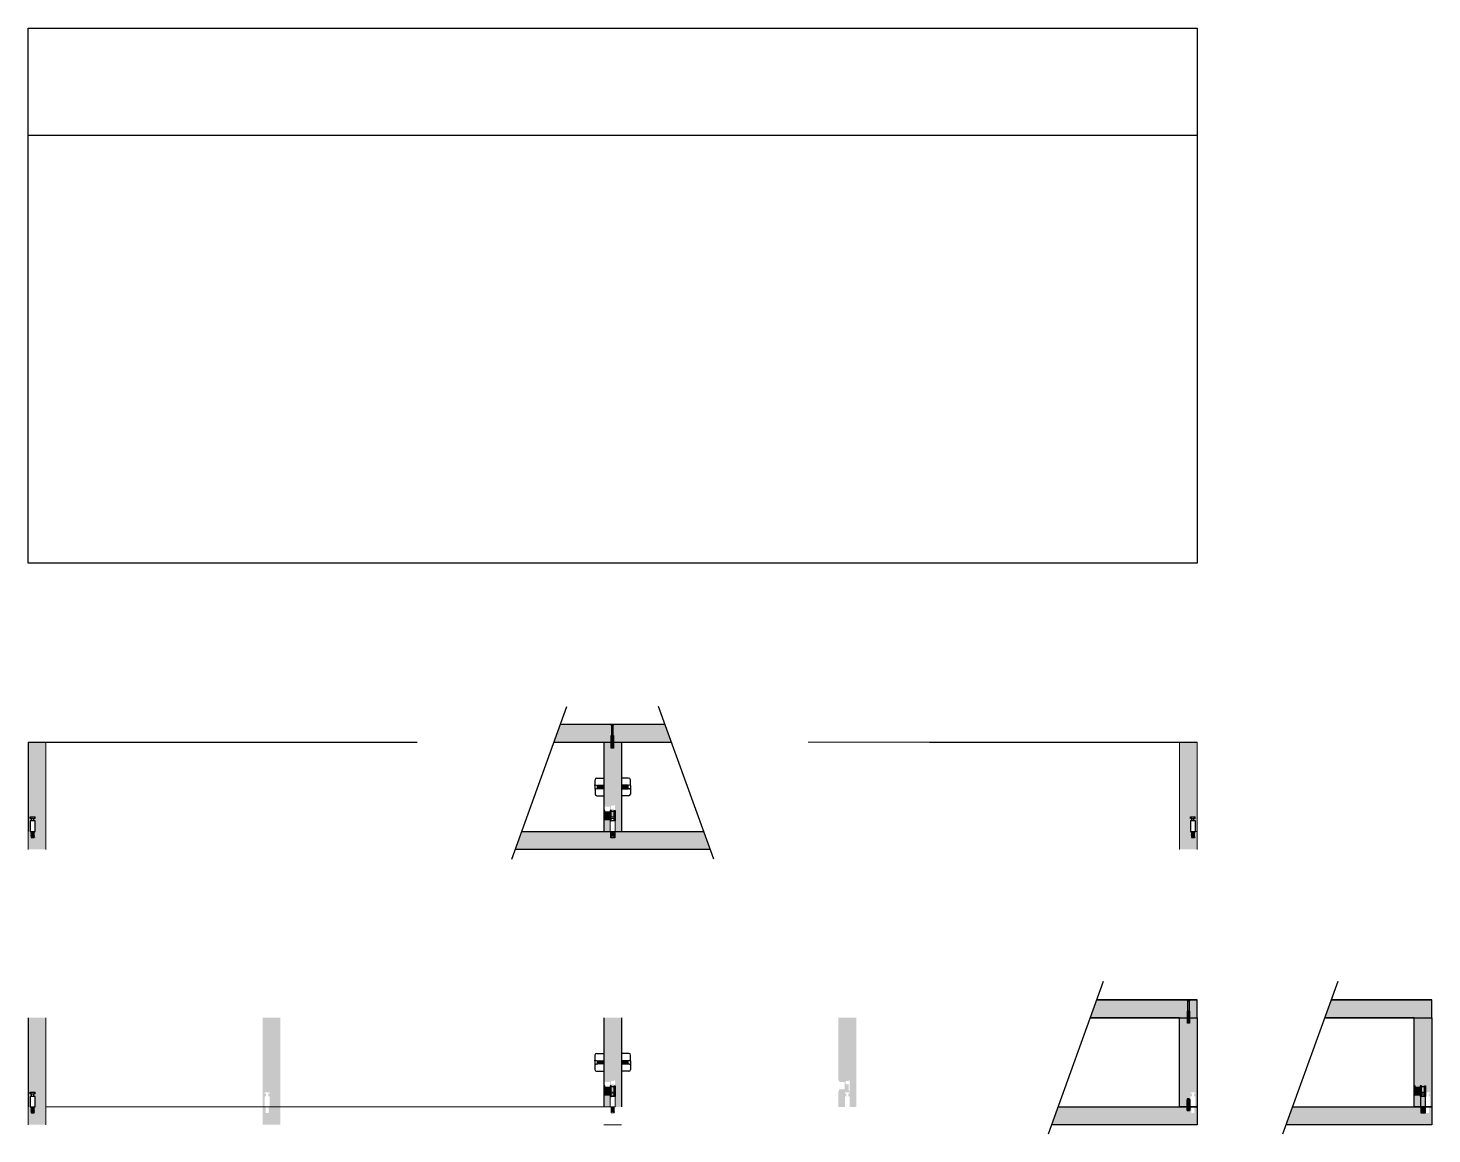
# Model space of a CAD drawing. Header units: millimetres. Extents: x -494 to 3469, y 484 to 2917.
# Drawn here: x 653.8 to 811.1, y 646.2 to 770.2 of the extents above; entities that cross this region are included whole.
import ezdxf

# ---------------------------------------------------------------- set-up
doc = ezdxf.new("R2010")
doc.units = ezdxf.units.MM
doc.linetypes.add('TRATTOPUNTO', pattern=[25.4, 12.7, -6.35, 0, -6.35])
doc.layers.get('DEFPOINTS').update_dxf_attribs({"color": 210})
doc.layers.add('A-FURN', color=8, linetype='Continuous', lineweight=18)
doc.layers.add('CONTORNO', color=4, linetype='Continuous', lineweight=25)
for name, color, linetype in [('CAMPITURE', 252, 'Continuous'), ('Layer1', 250, 'Continuous'), ('Layer2', 1, 'Continuous'), ('particolari', 2, 'Continuous')]:
    doc.layers.add(name, color=color, linetype=linetype)

msp = doc.modelspace()

# ---------------------------------------------------------------- hatches: boundary and pattern name
at = {"layer": 'CAMPITURE'}
h = msp.add_hatch(dxfattribs=at)
h.set_pattern_fill('JIS_STN_2.5', color=252, scale=0.5)
h.paths.add_polyline_path([(720.28, 690.08), (718.28, 690.08), (718.28, 686.08), (718.28, 683.05), (718.34, 683.05), (718.34, 683), (718.4, 683), (718.4, 682.87), (718.98, 682.87), (718.98, 681.88), (719.1, 681.88), (719.1, 682.99), (719.43, 682.99), (719.43, 683.05), (719.55, 683.05), (719.55, 681.88), (719.43, 681.88), (719.43, 682.61), (719.1, 682.61), (719.1, 681.88), (718.98, 681.88), (718.98, 682.06), (718.34, 682.06), (718.34, 681.88), (718.28, 681.88), (718.28, 680.08), (719.01, 680.08), (719.01, 681.26), (719.16, 681.26), (719.16, 681.54), (719.01, 681.54), (719.01, 681.71), (719.27, 681.71), (719.55, 681.71), (719.55, 681.54), (719.4, 681.54), (719.4, 681.26), (719.56, 681.26), (719.56, 680.08), (720.28, 680.08)])
h.paths.add_polyline_path([(655.78, 690.08), (653.78, 690.08), (653.78, 680.08), (653.78, 678.08), (655.78, 678.08)])
h.paths.add_polyline_path([(654.56, 681.71), (654.56, 681.54), (654.41, 681.54), (654.41, 681.26), (654.57, 681.26), (654.57, 680.08), (654.46, 680.08), (654.46, 679.94), (654.5, 679.91), (654.46, 679.9), (654.46, 679.81), (654.5, 679.78), (654.46, 679.78), (654.46, 679.68), (654.5, 679.66), (654.46, 679.65), (654.46, 679.56), (654.5, 679.53), (654.46, 679.52), (654.46, 679.41), (654.12, 679.41), (654.12, 679.59), (654.09, 679.6), (654.12, 679.61), (654.12, 679.71), (654.09, 679.73), (654.12, 679.73), (654.12, 679.84), (654.09, 679.85), (654.12, 679.86), (654.12, 679.97), (654.09, 679.98), (654.12, 679.99), (654.12, 680.08), (654.01, 680.08), (654.01, 681.26), (654.17, 681.26), (654.17, 681.54), (654.02, 681.54), (654.02, 681.71), (654.28, 681.71)], flags=16)
h.paths.add_polyline_path([(654.32, 681.71), (654.28, 681.67), (654.24, 681.71)], flags=16)
h.paths.add_polyline_path([(784.78, 690.08), (782.78, 690.08), (782.78, 678.08), (784.78, 678.08), (784.78, 680.08), (784.56, 680.08), (784.56, 680.08), (784.45, 680.08), (784.45, 679.94), (784.5, 679.91), (784.45, 679.9), (784.45, 679.81), (784.5, 679.78), (784.45, 679.78), (784.45, 679.68), (784.5, 679.65), (784.45, 679.65), (784.45, 679.56), (784.5, 679.53), (784.45, 679.52), (784.45, 679.41), (784.12, 679.41), (784.12, 679.59), (784.09, 679.6), (784.12, 679.61), (784.12, 679.71), (784.09, 679.73), (784.12, 679.73), (784.12, 679.84), (784.09, 679.85), (784.12, 679.86), (784.12, 679.97), (784.09, 679.98), (784.12, 679.99), (784.12, 680.08), (784.01, 680.08), (784.01, 681.26), (784.17, 681.26), (784.17, 681.54), (784.02, 681.54), (784.02, 681.71), (784.28, 681.71), (784.55, 681.71), (784.55, 681.54), (784.4, 681.54), (784.4, 681.26), (784.56, 681.26), (784.56, 680.08), (784.78, 680.08)])
h.paths.add_polyline_path([(713.43, 692.08), (712.7, 690.08), (725.86, 690.08), (725.14, 692.08)])
h.paths.add_polyline_path([(709.09, 680.08), (708.36, 678.08), (730.2, 678.08), (729.48, 680.08), (719.45, 680.08), (719.45, 679.94), (719.49, 679.91), (719.45, 679.9), (719.45, 679.81), (719.49, 679.78), (719.45, 679.78), (719.45, 679.68), (719.49, 679.66), (719.45, 679.65), (719.45, 679.56), (719.49, 679.53), (719.45, 679.52), (719.45, 679.41), (719.11, 679.41), (719.11, 679.59), (719.08, 679.6), (719.11, 679.61), (719.11, 679.71), (719.08, 679.73), (719.11, 679.73), (719.11, 679.84), (719.08, 679.85), (719.11, 679.86), (719.11, 679.97), (719.08, 679.98), (719.11, 679.99), (719.11, 680.08)])
h = msp.add_hatch(dxfattribs=at)
h.set_pattern_fill('JIS_STN_2.5', color=252, scale=0.5)
h.paths.add_polyline_path([(720.28, 659.21), (718.28, 659.21), (718.28, 655.21), (718.28, 652.18), (718.34, 652.18), (718.34, 652.13), (718.4, 652.13), (718.4, 652), (718.98, 652), (718.98, 651.01), (719.1, 651.01), (719.1, 652.13), (719.43, 652.13), (719.43, 652.18), (719.55, 652.18), (719.55, 651.01), (719.43, 651.01), (719.43, 651.75), (719.1, 651.75), (719.1, 651.01), (718.98, 651.01), (718.98, 651.19), (718.34, 651.19), (718.34, 651.01), (718.28, 651.01), (718.28, 649.21), (719.01, 649.21), (719.01, 650.39), (719.16, 650.39), (719.16, 650.68), (719.01, 650.68), (719.01, 650.85), (719.27, 650.85), (719.55, 650.85), (719.55, 650.68), (719.4, 650.68), (719.4, 650.39), (719.56, 650.39), (719.56, 649.21), (720.28, 649.21)])
h.paths.add_polyline_path([(655.78, 659.21), (653.78, 659.21), (653.78, 649.21), (653.78, 647.21), (655.78, 647.21)])
h.paths.add_polyline_path([(654.56, 650.85), (654.56, 650.68), (654.41, 650.68), (654.41, 650.39), (654.57, 650.39), (654.57, 649.21), (654.46, 649.21), (654.46, 649.07), (654.5, 649.04), (654.46, 649.04), (654.46, 648.94), (654.5, 648.92), (654.46, 648.91), (654.46, 648.82), (654.5, 648.79), (654.46, 648.78), (654.46, 648.69), (654.5, 648.66), (654.46, 648.66), (654.46, 648.54), (654.12, 648.54), (654.12, 648.72), (654.09, 648.74), (654.12, 648.74), (654.12, 648.85), (654.09, 648.86), (654.12, 648.87), (654.12, 648.97), (654.09, 648.99), (654.12, 648.99), (654.12, 649.1), (654.09, 649.11), (654.12, 649.12), (654.12, 649.21), (654.01, 649.21), (654.01, 650.39), (654.17, 650.39), (654.17, 650.68), (654.02, 650.68), (654.02, 650.85), (654.28, 650.85)], flags=16)
h.paths.add_polyline_path([(654.32, 650.85), (654.28, 650.81), (654.24, 650.85)], flags=16)
h.paths.add_polyline_path([(784.78, 659.21), (782.78, 659.21), (782.78, 647.21), (784.78, 647.21), (784.78, 649.21), (784.56, 649.21), (784.56, 649.21), (784.45, 649.21), (784.45, 649.07), (784.5, 649.04), (784.45, 649.04), (784.45, 648.94), (784.5, 648.92), (784.45, 648.91), (784.45, 648.82), (784.5, 648.79), (784.45, 648.78), (784.45, 648.69), (784.5, 648.66), (784.45, 648.66), (784.45, 648.54), (784.12, 648.54), (784.12, 648.72), (784.09, 648.73), (784.12, 648.74), (784.12, 648.85), (784.09, 648.86), (784.12, 648.87), (784.12, 648.97), (784.09, 648.99), (784.12, 648.99), (784.12, 649.1), (784.09, 649.11), (784.12, 649.12), (784.12, 649.21), (784.01, 649.21), (784.01, 650.39), (784.17, 650.39), (784.17, 650.68), (784.02, 650.68), (784.02, 650.85), (784.28, 650.85), (784.55, 650.85), (784.55, 650.68), (784.4, 650.68), (784.4, 650.39), (784.56, 650.39), (784.56, 649.21), (784.78, 649.21)])
h.paths.add_polyline_path([(773.53, 661.21), (772.8, 659.21), (784.78, 659.21), (784.78, 661.21)])
h.paths.add_polyline_path([(769.19, 649.21), (768.46, 647.21), (782.78, 647.21), (782.78, 649.21)])
h = msp.add_hatch(dxfattribs=at)
h.set_pattern_fill('JIS_STN_2.5', color=252, scale=0.5)
h.set_pattern_definition([(45, (26.2805, 0), (-0.8838835, 0.8838835), []), (45, (27.163, 0), (-0.8838835, 0.8838835), [0.6, -0.25])])
h.paths.add_polyline_path([(746.56, 659.21), (744.56, 659.21), (744.56, 655.21), (744.56, 652.18), (744.62, 652.18), (744.62, 652.13), (744.68, 652.13), (744.68, 652), (745.26, 652), (745.26, 651.01), (745.38, 651.01), (745.38, 652.13), (745.71, 652.13), (745.71, 652.18), (745.83, 652.18), (745.83, 651.01), (745.71, 651.01), (745.71, 651.75), (745.38, 651.75), (745.38, 651.01), (745.26, 651.01), (745.26, 651.19), (744.62, 651.19), (744.62, 651.01), (744.56, 651.01), (744.56, 649.21), (745.29, 649.21), (745.29, 650.39), (745.44, 650.39), (745.44, 650.68), (745.29, 650.68), (745.29, 650.85), (745.55, 650.85), (745.83, 650.85), (745.83, 650.68), (745.68, 650.68), (745.68, 650.39), (745.84, 650.39), (745.84, 649.21), (746.56, 649.21)])
h.paths.add_polyline_path([(682.06, 659.21), (680.06, 659.21), (680.06, 649.21), (680.06, 647.21), (682.06, 647.21)])
h.paths.add_polyline_path([(680.84, 650.85), (680.84, 650.68), (680.69, 650.68), (680.69, 650.39), (680.85, 650.39), (680.85, 649.21), (680.74, 649.21), (680.74, 649.07), (680.78, 649.04), (680.74, 649.04), (680.74, 648.94), (680.78, 648.92), (680.74, 648.91), (680.74, 648.82), (680.78, 648.79), (680.74, 648.78), (680.74, 648.69), (680.78, 648.66), (680.74, 648.66), (680.74, 648.54), (680.4, 648.54), (680.4, 648.72), (680.37, 648.74), (680.4, 648.74), (680.4, 648.85), (680.37, 648.86), (680.4, 648.87), (680.4, 648.97), (680.37, 648.99), (680.4, 648.99), (680.4, 649.1), (680.37, 649.11), (680.4, 649.12), (680.4, 649.21), (680.29, 649.21), (680.29, 650.39), (680.45, 650.39), (680.45, 650.68), (680.3, 650.68), (680.3, 650.85), (680.56, 650.85)], flags=16)
h.paths.add_polyline_path([(680.6, 650.85), (680.56, 650.81), (680.52, 650.85)], flags=16)
h.paths.add_polyline_path([(811.06, 659.21), (809.06, 659.21), (809.06, 647.21), (811.06, 647.21), (811.06, 649.21), (810.84, 649.21), (810.84, 649.21), (810.73, 649.21), (810.73, 649.07), (810.78, 649.04), (810.73, 649.04), (810.73, 648.94), (810.78, 648.92), (810.73, 648.91), (810.73, 648.82), (810.78, 648.79), (810.73, 648.78), (810.73, 648.69), (810.78, 648.66), (810.73, 648.66), (810.73, 648.54), (810.4, 648.54), (810.4, 648.72), (810.37, 648.73), (810.4, 648.74), (810.4, 648.85), (810.37, 648.86), (810.4, 648.87), (810.4, 648.97), (810.37, 648.99), (810.4, 648.99), (810.4, 649.1), (810.37, 649.11), (810.4, 649.12), (810.4, 649.21), (810.29, 649.21), (810.29, 650.39), (810.45, 650.39), (810.45, 650.68), (810.3, 650.68), (810.3, 650.85), (810.56, 650.85), (810.83, 650.85), (810.83, 650.68), (810.68, 650.68), (810.68, 650.39), (810.84, 650.39), (810.84, 649.21), (811.06, 649.21)])
h.paths.add_polyline_path([(799.81, 661.21), (799.08, 659.21), (811.06, 659.21), (811.06, 661.21)])
h.paths.add_polyline_path([(795.47, 649.21), (794.74, 647.21), (809.06, 647.21), (809.06, 649.21)])

# ---------------------------------------------------------------- linework, layer by layer
for p, q in [((719.07, 692.04), (719.41, 692.04)), ((717.28, 685.23), (717.28, 685.3)), ((717.28, 685.23), (717.28, 684.87)), ((717.28, 684.87), (717.28, 684.85)), ((717.3, 685.31), (717.56, 685.23)), ((717.56, 684.92), (717.3, 684.84)), ((717.31, 684.85), (717.56, 684.92)), ((717.56, 684.97), (717.6, 685.2)), ((717.58, 684.87), (717.56, 684.97)), ((717.58, 684.87), (717.63, 684.97)), ((717.65, 685.28), (717.6, 685.2)), ((717.63, 684.97), (717.67, 685.17)), ((717.65, 685.28), (717.67, 685.17)), ((717.65, 685.28), (717.65, 685.28)), ((717.73, 684.97), (717.78, 685.2)), ((717.76, 684.87), (717.73, 684.97)), ((717.76, 684.87), (717.81, 684.97)), ((717.83, 685.28), (717.78, 685.2)), ((717.81, 684.97), (717.84, 685.17)), ((717.83, 685.28), (717.84, 685.17)), ((717.83, 685.28), (717.83, 685.28)), ((717.91, 684.97), (717.95, 685.2)), ((717.93, 684.87), (717.91, 684.97)), ((717.93, 684.87), (717.98, 684.97)), ((718, 685.28), (717.95, 685.2)), ((717.98, 684.97), (718.01, 685.17)), ((718, 685.28), (718.01, 685.17)), ((718, 685.28), (718, 685.28)), ((718.08, 684.97), (718.13, 685.2)), ((718.11, 684.87), (718.08, 684.97)), ((718.11, 684.87), (718.16, 684.97)), ((718.18, 685.28), (718.13, 685.2)), ((718.16, 684.97), (718.19, 685.17)), ((718.18, 685.28), (718.19, 685.17)), ((718.18, 685.28), (718.18, 685.28)), ((718.27, 685.23), (718.27, 684.92)), ((720.29, 685.23), (720.29, 684.92)), ((720.39, 685.28), (720.37, 685.17)), ((720.41, 684.97), (720.37, 685.17)), ((720.39, 685.28), (720.44, 685.2)), ((720.39, 685.28), (720.39, 685.28)), ((720.46, 684.87), (720.41, 684.97)), ((720.48, 684.97), (720.44, 685.2)), ((720.46, 684.87), (720.48, 684.97)), ((720.57, 685.28), (720.55, 685.17)), ((720.58, 684.97), (720.55, 685.17)), ((720.57, 685.28), (720.62, 685.2)), ((720.57, 685.28), (720.57, 685.28)), ((720.64, 684.87), (720.58, 684.97)), ((720.66, 684.97), (720.62, 685.2)), ((720.64, 684.87), (720.66, 684.97)), ((720.74, 685.28), (720.72, 685.17)), ((720.76, 684.97), (720.72, 685.17)), ((720.74, 685.28), (720.79, 685.2)), ((720.74, 685.28), (720.74, 685.28)), ((720.81, 684.87), (720.76, 684.97)), ((720.83, 684.97), (720.79, 685.2)), ((720.81, 684.87), (720.83, 684.97)), ((720.91, 685.28), (720.9, 685.17)), ((720.93, 684.97), (720.9, 685.17)), ((720.91, 685.28), (720.96, 685.2)), ((720.91, 685.28), (720.91, 685.28)), ((720.98, 684.87), (720.93, 684.97)), ((721, 684.97), (720.96, 685.2)), ((720.98, 684.87), (721, 684.97)), ((721.27, 685.31), (721, 685.23)), ((721.25, 684.85), (721, 684.92)), ((721, 684.92), (721.27, 684.84)), ((721.28, 685.23), (721.28, 685.3)), ((721.28, 685.23), (721.28, 684.87)), ((721.28, 684.87), (721.28, 684.85)), ((654.01, 681.26), (654.01, 680.08)), ((654.57, 681.26), (654.01, 681.26)), ((654.02, 681.54), (654.02, 681.71)), ((654.02, 681.71), (654.56, 681.71)), ((654.02, 681.71), (654.56, 681.71)), ((654.02, 681.71), (654.28, 681.71)), ((654.17, 681.54), (654.02, 681.54)), ((654.17, 681.26), (654.17, 681.54)), ((654.17, 681.54), (654.41, 681.54)), ((654.28, 681.67), (654.24, 681.71)), ((654.28, 681.71), (654.28, 681.67)), ((654.28, 681.67), (654.32, 681.71)), ((654.41, 681.26), (654.41, 681.54)), ((654.56, 681.54), (654.41, 681.54)), ((654.56, 681.54), (654.56, 681.71)), ((654.57, 680.08), (654.57, 681.26)), ((719.11, 681.31), (719.44, 681.31)), ((784.01, 681.26), (784.01, 680.08)), ((784.56, 681.26), (784.01, 681.26)), ((784.02, 681.54), (784.02, 681.71)), ((784.02, 681.71), (784.55, 681.71)), ((784.02, 681.71), (784.55, 681.71)), ((784.02, 681.71), (784.28, 681.71)), ((784.17, 681.54), (784.02, 681.54)), ((784.17, 681.26), (784.17, 681.54)), ((784.17, 681.54), (784.4, 681.54)), ((784.28, 681.67), (784.24, 681.71)), ((784.28, 681.71), (784.28, 681.67)), ((784.28, 681.67), (784.32, 681.71)), ((784.4, 681.26), (784.4, 681.54)), ((784.55, 681.54), (784.4, 681.54)), ((784.55, 681.54), (784.55, 681.71)), ((784.56, 680.08), (784.56, 681.26)), ((654.01, 680.08), (654.57, 680.08)), ((654.1, 679.98), (654.19, 680)), ((654.1, 679.98), (654.19, 679.93)), ((654.1, 679.85), (654.19, 679.88)), ((654.1, 679.85), (654.19, 679.8)), ((654.1, 679.73), (654.19, 679.75)), ((654.1, 679.73), (654.19, 679.67)), ((654.1, 679.6), (654.19, 679.62)), ((654.1, 679.6), (654.19, 679.55)), ((654.12, 680.07), (654.12, 679.41)), ((654.19, 680), (654.42, 679.96)), ((654.19, 679.93), (654.39, 679.89)), ((654.19, 679.88), (654.42, 679.83)), ((654.19, 679.8), (654.39, 679.77)), ((654.19, 679.75), (654.42, 679.71)), ((654.19, 679.67), (654.39, 679.64)), ((654.19, 679.62), (654.42, 679.58)), ((654.19, 679.55), (654.39, 679.51)), ((654.5, 679.91), (654.39, 679.89)), ((654.5, 679.78), (654.39, 679.77)), ((654.5, 679.66), (654.39, 679.64)), ((654.5, 679.53), (654.39, 679.51)), ((654.5, 679.91), (654.42, 679.96)), ((654.5, 679.78), (654.42, 679.83)), ((654.5, 679.66), (654.42, 679.71)), ((654.5, 679.53), (654.42, 679.58)), ((654.46, 679.41), (654.46, 680.08)), ((784.01, 680.08), (784.56, 680.08)), ((784.09, 679.98), (784.18, 680)), ((784.09, 679.98), (784.19, 679.93)), ((784.09, 679.85), (784.18, 679.87)), ((784.09, 679.85), (784.19, 679.8)), ((784.09, 679.73), (784.18, 679.75)), ((784.09, 679.72), (784.19, 679.67)), ((784.09, 679.6), (784.18, 679.62)), ((784.09, 679.6), (784.19, 679.55)), ((784.12, 680.07), (784.12, 679.41)), ((784.18, 680), (784.41, 679.96)), ((784.18, 679.87), (784.41, 679.83)), ((784.18, 679.75), (784.41, 679.71)), ((784.18, 679.62), (784.41, 679.58)), ((784.19, 679.93), (784.38, 679.89)), ((784.19, 679.8), (784.38, 679.77)), ((784.19, 679.67), (784.38, 679.64)), ((784.19, 679.55), (784.38, 679.51)), ((784.49, 679.91), (784.38, 679.89)), ((784.49, 679.78), (784.38, 679.77)), ((784.49, 679.65), (784.38, 679.64)), ((784.49, 679.53), (784.38, 679.51)), ((784.49, 679.91), (784.41, 679.96)), ((784.49, 679.78), (784.41, 679.83)), ((784.49, 679.66), (784.41, 679.71)), ((784.49, 679.53), (784.41, 679.58)), ((784.45, 679.41), (784.45, 680.08)), ((654.12, 679.41), (654.46, 679.41)), ((654.53, 679.42), (654.53, 679.43)), ((784.12, 679.41), (784.45, 679.41)), ((784.52, 679.42), (784.52, 679.43)), ((782.78, 661.21), (784.78, 661.21)), ((783.63, 661.17), (783.96, 661.17)), ((784.78, 659.21), (784.78, 661.21)), ((809.06, 661.21), (811.06, 661.21)), ((811.06, 659.21), (811.06, 661.21)), ((717.28, 654.36), (717.28, 654.43)), ((717.28, 654.36), (717.28, 654)), ((717.3, 654.44), (717.56, 654.36)), ((717.56, 654.1), (717.6, 654.33)), ((717.65, 654.41), (717.6, 654.33)), ((717.63, 654.11), (717.67, 654.3)), ((717.65, 654.41), (717.67, 654.3)), ((717.65, 654.41), (717.65, 654.41)), ((717.73, 654.1), (717.78, 654.33)), ((717.83, 654.41), (717.78, 654.33)), ((717.81, 654.11), (717.84, 654.3)), ((717.83, 654.41), (717.84, 654.3)), ((717.83, 654.41), (717.83, 654.41)), ((717.91, 654.1), (717.95, 654.33)), ((718, 654.41), (717.95, 654.33)), ((717.98, 654.11), (718.01, 654.3)), ((718, 654.41), (718.01, 654.3)), ((718, 654.41), (718, 654.41)), ((718.08, 654.1), (718.13, 654.33)), ((718.18, 654.41), (718.13, 654.33)), ((718.16, 654.11), (718.19, 654.3)), ((718.18, 654.41), (718.19, 654.3)), ((718.18, 654.41), (718.18, 654.41)), ((718.27, 654.36), (718.27, 654.05)), ((720.29, 654.36), (720.29, 654.05)), ((720.39, 654.41), (720.37, 654.3)), ((720.41, 654.11), (720.37, 654.3)), ((720.39, 654.41), (720.44, 654.33)), ((720.39, 654.41), (720.39, 654.41)), ((720.48, 654.1), (720.44, 654.33)), ((720.57, 654.41), (720.55, 654.3)), ((720.58, 654.11), (720.55, 654.3)), ((720.57, 654.41), (720.62, 654.33)), ((720.57, 654.41), (720.57, 654.41)), ((720.66, 654.1), (720.62, 654.33)), ((720.74, 654.41), (720.72, 654.3)), ((720.76, 654.11), (720.72, 654.3)), ((720.74, 654.41), (720.79, 654.33)), ((720.74, 654.41), (720.74, 654.41)), ((720.83, 654.1), (720.79, 654.33)), ((720.91, 654.41), (720.9, 654.3)), ((720.93, 654.11), (720.9, 654.3)), ((720.91, 654.41), (720.96, 654.33)), ((720.91, 654.41), (720.91, 654.41)), ((721, 654.1), (720.96, 654.33)), ((721.27, 654.44), (721, 654.36)), ((721.28, 654.36), (721.28, 654.43)), ((721.28, 654.36), (721.28, 654)), ((717.28, 654), (717.28, 653.99)), ((717.56, 654.05), (717.3, 653.98)), ((717.31, 653.98), (717.56, 654.05)), ((717.58, 654.01), (717.56, 654.1)), ((717.58, 654.01), (717.63, 654.11)), ((717.76, 654.01), (717.73, 654.1)), ((717.76, 654.01), (717.81, 654.11)), ((717.93, 654.01), (717.91, 654.1)), ((717.93, 654.01), (717.98, 654.11)), ((718.11, 654.01), (718.08, 654.1)), ((718.11, 654.01), (718.16, 654.11)), ((720.46, 654.01), (720.41, 654.11)), ((720.46, 654.01), (720.48, 654.1)), ((720.64, 654.01), (720.58, 654.11)), ((720.64, 654.01), (720.66, 654.1)), ((720.81, 654.01), (720.76, 654.11)), ((720.81, 654.01), (720.83, 654.1)), ((720.98, 654.01), (720.93, 654.11)), ((720.98, 654.01), (721, 654.1)), ((721.25, 653.98), (721, 654.05)), ((721, 654.05), (721.27, 653.98)), ((721.28, 654), (721.28, 653.99)), ((654.01, 650.39), (654.01, 649.21)), ((654.57, 650.39), (654.01, 650.39)), ((654.02, 650.68), (654.02, 650.85)), ((654.02, 650.85), (654.56, 650.85)), ((654.02, 650.85), (654.56, 650.85)), ((654.02, 650.85), (654.28, 650.85)), ((654.17, 650.68), (654.02, 650.68)), ((654.17, 650.39), (654.17, 650.68)), ((654.17, 650.68), (654.41, 650.68)), ((654.28, 650.81), (654.24, 650.85)), ((654.28, 650.85), (654.28, 650.81)), ((654.28, 650.81), (654.32, 650.85)), ((654.41, 650.39), (654.41, 650.68)), ((654.56, 650.68), (654.41, 650.68)), ((654.56, 650.68), (654.56, 650.85)), ((654.57, 649.21), (654.57, 650.39)), ((719.11, 650.44), (719.44, 650.44)), ((783.66, 650.1), (783.63, 650)), ((783.93, 650), (783.63, 650)), ((783.63, 649.68), (783.63, 650)), ((783.63, 649.68), (783.63, 648.85)), ((783.66, 650.1), (783.66, 650.12)), ((783.91, 650.12), (783.66, 650.12)), ((783.91, 650.1), (783.66, 650.1)), ((783.66, 648.85), (783.66, 650)), ((783.72, 648.85), (783.72, 650)), ((783.78, 650), (783.78, 648.85)), ((783.85, 648.85), (783.85, 650)), ((783.91, 650.1), (783.91, 650.12)), ((783.91, 650.1), (783.91, 650.12)), ((783.91, 650.1), (783.93, 650)), ((783.91, 650), (783.91, 648.85)), ((783.93, 650), (783.93, 648.85)), ((809.89, 650.44), (810.22, 650.44)), ((654.01, 649.21), (654.57, 649.21)), ((654.1, 649.12), (654.19, 649.14)), ((654.1, 649.11), (654.19, 649.06)), ((654.1, 648.99), (654.19, 649.01)), ((654.1, 648.99), (654.19, 648.94)), ((654.1, 648.86), (654.19, 648.88)), ((654.1, 648.86), (654.19, 648.81)), ((654.1, 648.74), (654.19, 648.76)), ((654.1, 648.73), (654.19, 648.68)), ((654.12, 649.21), (654.12, 648.54)), ((654.12, 648.54), (654.46, 648.54)), ((654.19, 649.14), (654.42, 649.1)), ((654.19, 649.06), (654.39, 649.03)), ((654.19, 649.01), (654.42, 648.97)), ((654.19, 648.94), (654.39, 648.9)), ((654.19, 648.88), (654.42, 648.84)), ((654.19, 648.81), (654.39, 648.77)), ((654.19, 648.76), (654.42, 648.72)), ((654.19, 648.68), (654.39, 648.65)), ((654.5, 649.04), (654.39, 649.03)), ((654.5, 648.92), (654.39, 648.9)), ((654.5, 648.79), (654.39, 648.77)), ((654.5, 648.66), (654.39, 648.65)), ((654.5, 649.04), (654.42, 649.1)), ((654.5, 648.92), (654.42, 648.97)), ((654.5, 648.79), (654.42, 648.84)), ((654.5, 648.67), (654.42, 648.72)), ((654.46, 648.54), (654.46, 649.21)), ((654.53, 648.56), (654.53, 648.56)), ((782.78, 649.21), (784.78, 649.21)), ((782.78, 649.21), (783.78, 649.21)), ((783.93, 648.85), (783.63, 648.85)), ((783.63, 648.85), (783.66, 648.77)), ((783.91, 648.77), (783.66, 648.77)), ((783.93, 648.85), (783.91, 648.77)), ((784.78, 649.21), (784.78, 647.21)), ((809.06, 649.21), (810.06, 649.21)), ((809.06, 649.21), (811.06, 649.21)), ((811.06, 649.21), (811.06, 647.21))]:
    msp.add_line(p, q)
for points in [[(653.78, 758.15), (653.78, 770.15), (784.78, 770.15), (784.78, 710.15), (653.78, 710.15), (653.78, 758.15), (784.78, 758.15)], [(725.14, 692.08), (713.43, 692.08)], [(719.14, 691.97), (719.34, 691.97), (719.41, 692.04), (719.41, 692.08), (719.07, 692.08), (719.07, 692.04), (719.14, 691.97)], [(719.14, 691.97), (719.14, 690.86), (719.34, 690.86), (719.34, 691.97)], [(719.17, 690.86), (719.17, 690.75), (719.14, 690.73), (719.17, 690.73), (719.18, 690.73), (719.3, 690.75), (719.34, 690.77), (719.3, 690.77), (719.17, 690.75), (719.17, 690.75)], [(719.17, 690.73), (719.17, 690.66), (719.14, 690.64), (719.18, 690.64), (719.3, 690.66), (719.34, 690.68), (719.3, 690.68), (719.17, 690.66)], [(719.17, 690.64), (719.17, 690.57), (719.14, 690.55), (719.18, 690.55), (719.3, 690.57), (719.34, 690.59), (719.3, 690.59), (719.17, 690.57)], [(719.17, 690.55), (719.17, 690.48), (719.14, 690.46), (719.18, 690.46), (719.3, 690.48), (719.34, 690.5), (719.3, 690.51), (719.17, 690.48)], [(719.17, 690.86), (719.31, 690.86), (719.31, 690.77)], [(719.31, 690.68), (719.31, 690.75), (719.3, 690.75), (719.18, 690.73), (719.17, 690.73)], [(719.31, 690.59), (719.31, 690.66), (719.3, 690.66), (719.18, 690.64), (719.17, 690.64)], [(719.31, 690.5), (719.31, 690.57), (719.3, 690.57), (719.18, 690.55), (719.17, 690.55)], [(719.31, 690.41), (719.31, 690.48), (719.3, 690.48), (719.18, 690.46), (719.17, 690.46)], [(712.7, 690.08), (725.86, 690.08)], [(712.7, 690.08), (725.86, 690.08)], [(718.28, 690.08), (718.28, 680.08)], [(719.17, 690.46), (719.17, 690.39), (719.14, 690.37), (719.18, 690.37), (719.3, 690.39), (719.34, 690.41), (719.3, 690.42), (719.17, 690.39)], [(719.17, 690.37), (719.17, 690.3), (719.14, 690.28), (719.18, 690.28), (719.3, 690.3), (719.34, 690.32), (719.3, 690.33), (719.17, 690.3)], [(719.17, 690.28), (719.17, 690.21), (719.14, 690.2), (719.18, 690.19), (719.3, 690.21), (719.34, 690.23), (719.3, 690.24), (719.17, 690.21)], [(719.17, 690.19), (719.17, 690.12), (719.14, 690.11), (719.18, 690.1), (719.3, 690.12), (719.34, 690.14), (719.3, 690.15), (719.17, 690.12)], [(719.17, 690.1), (719.17, 690.03), (719.14, 690.02), (719.18, 690.01), (719.3, 690.03), (719.34, 690.05), (719.3, 690.06), (719.17, 690.03)], [(719.17, 690.01), (719.17, 689.94), (719.14, 689.93), (719.18, 689.92), (719.3, 689.94), (719.34, 689.96), (719.3, 689.97), (719.17, 689.94)], [(719.17, 689.92), (719.17, 689.85), (719.14, 689.84), (719.18, 689.83), (719.3, 689.85), (719.34, 689.87), (719.3, 689.88), (719.17, 689.85)], [(719.17, 689.83), (719.17, 689.76), (719.14, 689.75), (719.18, 689.74), (719.3, 689.76), (719.34, 689.78), (719.3, 689.79), (719.17, 689.76)], [(719.17, 689.75), (719.17, 689.68), (719.14, 689.66), (719.18, 689.65), (719.3, 689.67), (719.34, 689.69), (719.3, 689.7), (719.17, 689.68)], [(719.17, 689.66), (719.17, 689.59), (719.14, 689.57), (719.18, 689.56), (719.3, 689.59), (719.34, 689.6), (719.3, 689.61), (719.17, 689.59)], [(719.31, 690.32), (719.31, 690.4), (719.3, 690.39), (719.18, 690.37), (719.17, 690.37)], [(719.31, 690.24), (719.31, 690.31), (719.3, 690.3), (719.18, 690.28), (719.17, 690.28)], [(719.31, 690.15), (719.31, 690.22), (719.3, 690.21), (719.18, 690.19), (719.17, 690.19)], [(719.31, 690.06), (719.31, 690.13), (719.3, 690.12), (719.18, 690.1), (719.17, 690.1)], [(719.31, 689.97), (719.31, 690.04), (719.3, 690.03), (719.18, 690.01), (719.17, 690.01)], [(719.31, 689.88), (719.31, 689.95), (719.3, 689.94), (719.18, 689.92), (719.17, 689.92)], [(719.31, 689.79), (719.31, 689.86), (719.3, 689.85), (719.18, 689.83), (719.17, 689.83)], [(719.31, 689.7), (719.31, 689.77), (719.3, 689.76), (719.18, 689.74), (719.17, 689.75)], [(719.31, 689.61), (719.31, 689.68), (719.3, 689.67), (719.18, 689.65), (719.17, 689.66)], [(719.31, 689.59), (719.31, 689.46), (719.17, 689.46), (719.17, 689.57)], [(720.28, 690.08), (720.28, 680.08)], [(718.27, 684.92), (717.56, 684.92), (717.56, 685.23), (718.27, 685.23)], [(720.29, 684.92), (721, 684.92), (721, 685.23), (720.29, 685.23)], [(718.29, 681.32), (718.34, 681.32), (718.34, 682.25), (718.4, 682.25), (718.4, 682.43), (718.34, 682.43), (718.34, 682.48), (718.29, 682.48), (718.29, 681.32)], [(718.34, 681.43), (718.99, 681.43), (718.99, 681.51), (718.34, 681.51), (718.34, 681.57), (718.99, 681.57), (718.99, 681.63), (718.34, 681.63), (718.34, 681.81), (718.99, 681.81), (718.99, 681.89), (718.34, 681.89), (718.34, 681.96), (718.99, 681.96), (718.99, 682.03), (718.34, 682.03), (718.34, 682.19), (718.99, 682.19), (718.99, 682.25), (718.41, 682.25)], [(719.11, 682.42), (718.99, 682.42), (718.99, 681.26), (719.11, 681.26), (719.11, 682.37), (719.44, 682.37), (719.44, 682.42), (719.56, 682.42), (719.56, 681.26), (719.44, 681.26), (719.44, 682.37), (719.44, 682.37), (719.44, 682.37), (719.44, 682.37), (719.44, 682.37)], [(709.09, 680.08), (729.48, 680.08)], [(730.2, 678.08), (708.36, 678.08)], [(772.8, 659.21), (784.78, 659.21), (784.78, 661.21), (773.53, 661.21)], [(773.53, 661.21), (782.78, 661.21)], [(783.69, 661.1), (783.89, 661.1), (783.96, 661.17), (783.96, 661.21), (783.63, 661.21), (783.63, 661.17), (783.69, 661.1)], [(783.69, 661.1), (783.69, 659.99), (783.89, 659.99), (783.89, 661.1)], [(799.08, 659.21), (811.06, 659.21), (811.06, 661.21), (799.81, 661.21)], [(799.81, 661.21), (809.06, 661.21)], [(718.28, 659.21), (718.28, 649.21)], [(720.28, 659.21), (720.28, 649.21)], [(772.8, 659.21), (784.78, 659.21), (784.78, 649.21), (782.78, 649.21), (782.78, 659.21)], [(782.78, 659.21), (772.8, 659.21)], [(783.72, 659.99), (783.72, 659.88), (783.69, 659.87), (783.72, 659.86), (783.73, 659.86), (783.85, 659.88), (783.89, 659.9), (783.85, 659.91), (783.72, 659.89), (783.72, 659.88)], [(783.72, 659.86), (783.72, 659.79), (783.69, 659.78), (783.73, 659.77), (783.85, 659.79), (783.89, 659.81), (783.85, 659.82), (783.72, 659.79)], [(783.72, 659.77), (783.72, 659.7), (783.69, 659.69), (783.73, 659.68), (783.85, 659.7), (783.89, 659.72), (783.85, 659.73), (783.72, 659.7)], [(783.72, 659.68), (783.72, 659.61), (783.69, 659.6), (783.73, 659.59), (783.85, 659.61), (783.89, 659.63), (783.85, 659.64), (783.72, 659.61)], [(783.72, 659.59), (783.72, 659.52), (783.69, 659.51), (783.73, 659.5), (783.85, 659.52), (783.89, 659.54), (783.85, 659.55), (783.72, 659.52)], [(783.72, 659.51), (783.72, 659.44), (783.69, 659.42), (783.73, 659.41), (783.85, 659.43), (783.89, 659.45), (783.85, 659.46), (783.72, 659.44)], [(783.72, 659.42), (783.72, 659.35), (783.69, 659.33), (783.73, 659.33), (783.85, 659.35), (783.89, 659.36), (783.85, 659.37), (783.72, 659.35)], [(783.72, 659.33), (783.72, 659.26), (783.69, 659.24), (783.73, 659.24), (783.85, 659.26), (783.89, 659.28), (783.85, 659.28), (783.72, 659.26)], [(783.72, 659.24), (783.72, 659.17), (783.69, 659.15), (783.73, 659.15), (783.85, 659.17), (783.89, 659.19), (783.85, 659.19), (783.72, 659.17)], [(783.72, 659.15), (783.72, 659.08), (783.69, 659.06), (783.73, 659.06), (783.85, 659.08), (783.89, 659.1), (783.85, 659.1), (783.72, 659.08)], [(783.72, 659.06), (783.72, 658.99), (783.69, 658.97), (783.73, 658.97), (783.85, 658.99), (783.89, 659.01), (783.85, 659.01), (783.72, 658.99)], [(783.72, 659.99), (783.86, 659.99), (783.86, 659.91)], [(783.86, 659.82), (783.86, 659.89), (783.85, 659.88), (783.73, 659.86), (783.72, 659.86)], [(783.86, 659.73), (783.86, 659.8), (783.85, 659.79), (783.73, 659.77), (783.72, 659.77)], [(783.86, 659.64), (783.86, 659.71), (783.85, 659.7), (783.73, 659.68), (783.72, 659.68)], [(783.86, 659.55), (783.86, 659.62), (783.85, 659.61), (783.73, 659.59), (783.72, 659.59)], [(783.86, 659.46), (783.86, 659.53), (783.85, 659.52), (783.73, 659.5), (783.72, 659.51)], [(783.86, 659.37), (783.86, 659.44), (783.85, 659.44), (783.73, 659.41), (783.72, 659.42)], [(783.86, 659.28), (783.86, 659.35), (783.85, 659.35), (783.73, 659.33), (783.72, 659.33)], [(783.86, 659.19), (783.86, 659.26), (783.85, 659.26), (783.73, 659.24), (783.72, 659.24)], [(783.86, 659.1), (783.86, 659.17), (783.85, 659.17), (783.73, 659.15), (783.72, 659.15)], [(783.86, 659.01), (783.86, 659.08), (783.85, 659.08), (783.73, 659.06), (783.72, 659.06)], [(799.08, 659.21), (811.06, 659.21), (811.06, 649.21), (809.06, 649.21), (809.06, 659.21)], [(809.06, 659.21), (799.08, 659.21)], [(783.72, 658.97), (783.72, 658.9), (783.69, 658.88), (783.73, 658.88), (783.85, 658.9), (783.89, 658.92), (783.85, 658.93), (783.72, 658.9)], [(783.72, 658.88), (783.72, 658.81), (783.69, 658.79), (783.73, 658.79), (783.85, 658.81), (783.89, 658.83), (783.85, 658.84), (783.72, 658.81)], [(783.72, 658.79), (783.72, 658.72), (783.69, 658.7), (783.73, 658.7), (783.85, 658.72), (783.89, 658.74), (783.85, 658.75), (783.72, 658.72)], [(783.86, 658.92), (783.86, 658.99), (783.85, 658.99), (783.73, 658.97), (783.72, 658.97)], [(783.86, 658.83), (783.86, 658.9), (783.85, 658.9), (783.73, 658.88), (783.72, 658.88)], [(783.86, 658.74), (783.86, 658.81), (783.85, 658.81), (783.73, 658.79), (783.72, 658.79)], [(783.86, 658.73), (783.86, 658.6), (783.72, 658.6), (783.72, 658.7)], [(718.27, 654.05), (717.56, 654.05), (717.56, 654.36), (718.27, 654.36)], [(720.29, 654.05), (721, 654.05), (721, 654.36), (720.29, 654.36)], [(718.29, 650.45), (718.34, 650.45), (718.34, 651.38), (718.4, 651.38), (718.4, 651.57), (718.34, 651.57), (718.34, 651.62), (718.29, 651.62), (718.29, 650.45)], [(718.34, 650.57), (718.99, 650.57), (718.99, 650.65), (718.34, 650.65), (718.34, 650.71), (718.99, 650.71), (718.99, 650.76), (718.34, 650.76), (718.34, 650.95), (718.99, 650.95), (718.99, 651.02), (718.34, 651.02), (718.34, 651.1), (718.99, 651.1), (718.99, 651.16), (718.34, 651.16), (718.34, 651.32), (718.99, 651.32), (718.99, 651.38), (718.41, 651.38)], [(719.11, 651.56), (718.99, 651.56), (718.99, 650.39), (719.11, 650.39), (719.11, 651.5), (719.44, 651.5), (719.44, 651.56), (719.56, 651.56), (719.56, 650.39), (719.44, 650.39), (719.44, 651.5), (719.44, 651.5), (719.44, 651.5), (719.44, 651.5), (719.44, 651.5)], [(809.06, 650.45), (809.12, 650.45), (809.12, 651.38), (809.18, 651.38), (809.18, 651.57), (809.12, 651.57), (809.12, 651.62), (809.06, 651.62), (809.06, 650.45)], [(809.12, 650.57), (809.76, 650.57), (809.76, 650.65), (809.12, 650.65), (809.12, 650.71), (809.76, 650.71), (809.76, 650.76), (809.12, 650.76), (809.12, 650.95), (809.76, 650.95), (809.76, 651.02), (809.12, 651.02), (809.12, 651.1), (809.76, 651.1), (809.76, 651.16), (809.12, 651.16), (809.12, 651.32), (809.76, 651.32), (809.76, 651.38), (809.19, 651.38)], [(809.89, 651.56), (809.76, 651.56), (809.76, 650.39), (809.89, 650.39), (809.89, 651.5), (810.22, 651.5), (810.22, 651.56), (810.34, 651.56), (810.34, 650.39), (810.22, 650.39), (810.22, 651.5), (810.22, 651.5), (810.22, 651.5), (810.22, 651.5), (810.22, 651.5)], [(769.19, 649.21), (782.78, 649.21)], [(795.47, 649.21), (809.06, 649.21)], [(784.78, 647.21), (768.46, 647.21)], [(811.06, 647.21), (794.74, 647.21)]]:
    msp.add_lwpolyline(points)
at = {"color": 2}
for points in [[(719.11, 682.42), (719.11, 682.37)], [(719.11, 681.31), (719.11, 681.26)], [(719.11, 651.56), (719.11, 651.5)], [(809.89, 651.56), (809.89, 651.5)], [(719.11, 650.44), (719.11, 650.39)], [(809.89, 650.44), (809.89, 650.39)]]:
    msp.add_lwpolyline(points, dxfattribs=at)
for centre, start, end in [((717.29, 685.3), 73.4828, 180), ((717.29, 684.85), 180, 286.5217), ((721.27, 685.3), 0, 106.5172), ((721.27, 684.85), 253.4783, 0), ((717.29, 654.43), 73.4828, 180), ((721.27, 654.43), 0, 106.5172), ((717.29, 653.99), 180, 286.5217), ((721.27, 653.99), 253.4783, 0)]:
    msp.add_arc(centre, 0.01, start, end)
at = {"layer": 'A-FURN'}
for p, q in [((653.78, 770.15), (784.78, 770.15)), ((653.78, 710.15), (653.78, 770.15)), ((784.78, 770.15), (784.78, 710.15)), ((784.78, 770.15), (784.78, 758.15)), ((784.78, 758.15), (653.78, 758.15)), ((784.78, 710.15), (653.78, 710.15)), ((718.28, 680.08), (718.28, 690.08)), ((718.28, 690.08), (720.28, 690.08)), ((718.28, 690.08), (718.28, 686.08)), ((720.28, 690.08), (720.28, 680.08)), ((741.18, 690.08), (784.78, 690.08)), ((719.01, 681.54), (719.01, 681.71)), ((719.01, 681.71), (719.55, 681.71)), ((719.01, 681.71), (719.55, 681.71)), ((719.01, 681.71), (719.27, 681.71)), ((719.16, 681.54), (719.01, 681.54)), ((719.01, 681.26), (719.01, 680.08)), ((719.56, 681.26), (719.01, 681.26)), ((719.16, 681.54), (719.4, 681.54)), ((719.16, 681.26), (719.16, 681.26)), ((719.27, 681.67), (719.23, 681.71)), ((719.27, 681.71), (719.27, 681.67)), ((719.27, 681.67), (719.31, 681.71)), ((719.55, 681.54), (719.4, 681.54)), ((719.4, 681.26), (719.4, 681.26)), ((719.55, 681.54), (719.55, 681.71)), ((719.56, 680.08), (719.56, 681.26)), ((653.78, 680.08), (653.78, 678.08)), ((709.09, 680.08), (719.28, 680.08)), ((719.28, 680.08), (718.28, 680.08)), ((719.01, 680.08), (719.56, 680.08)), ((719.09, 679.98), (719.18, 680)), ((719.09, 679.98), (719.19, 679.93)), ((719.09, 679.85), (719.18, 679.88)), ((719.09, 679.85), (719.19, 679.8)), ((719.09, 679.73), (719.18, 679.75)), ((719.09, 679.73), (719.19, 679.68)), ((719.09, 679.6), (719.18, 679.62)), ((719.09, 679.6), (719.19, 679.55)), ((719.11, 680.07), (719.11, 679.41)), ((719.18, 680), (719.41, 679.96)), ((719.18, 679.88), (719.41, 679.83)), ((719.18, 679.75), (719.41, 679.71)), ((719.18, 679.62), (719.41, 679.58)), ((719.19, 679.93), (719.38, 679.89)), ((719.19, 679.8), (719.38, 679.77)), ((719.19, 679.68), (719.38, 679.64)), ((719.19, 679.55), (719.38, 679.51)), ((719.49, 679.91), (719.38, 679.89)), ((719.49, 679.78), (719.38, 679.77)), ((719.49, 679.66), (719.38, 679.64)), ((719.49, 679.53), (719.38, 679.51)), ((719.49, 679.91), (719.41, 679.96)), ((719.49, 679.78), (719.41, 679.83)), ((719.49, 679.66), (719.41, 679.71)), ((719.49, 679.53), (719.41, 679.58)), ((719.45, 679.41), (719.45, 680.08)), ((784.78, 680.08), (784.56, 680.08)), ((784.78, 678.08), (784.78, 680.08)), ((708.36, 678.08), (730.2, 678.08)), ((718.28, 678.08), (720.28, 678.08)), ((719.11, 679.41), (719.45, 679.41)), ((719.52, 679.43), (719.52, 679.43)), ((718.28, 649.21), (718.28, 659.21)), ((718.28, 659.21), (718.28, 655.21)), ((720.28, 659.21), (720.28, 649.21)), ((772.8, 659.21), (784.78, 659.21)), ((799.08, 659.21), (811.06, 659.21)), ((719.01, 650.68), (719.01, 650.85)), ((719.01, 650.85), (719.55, 650.85)), ((719.01, 650.85), (719.55, 650.85)), ((719.01, 650.85), (719.27, 650.85)), ((719.16, 650.68), (719.01, 650.68)), ((719.01, 650.39), (719.01, 649.21)), ((719.56, 650.39), (719.01, 650.39)), ((719.16, 650.68), (719.4, 650.68)), ((719.16, 650.39), (719.16, 650.39)), ((719.27, 650.81), (719.23, 650.85)), ((719.27, 650.85), (719.27, 650.81)), ((719.27, 650.81), (719.31, 650.85)), ((719.55, 650.68), (719.4, 650.68)), ((719.4, 650.39), (719.4, 650.39)), ((719.55, 650.68), (719.55, 650.85)), ((719.56, 649.21), (719.56, 650.39)), ((653.78, 649.21), (653.78, 647.21)), ((655.78, 649.21), (719.28, 649.21)), ((719.28, 649.21), (718.28, 649.21)), ((719.01, 649.21), (719.56, 649.21)), ((719.09, 649.12), (719.18, 649.14)), ((719.09, 649.11), (719.19, 649.06)), ((719.09, 648.99), (719.18, 649.01)), ((719.09, 648.99), (719.19, 648.94)), ((719.09, 648.86), (719.18, 648.88)), ((719.09, 648.86), (719.19, 648.81)), ((719.09, 648.74), (719.18, 648.76)), ((719.09, 648.73), (719.19, 648.68)), ((719.11, 649.21), (719.11, 648.54)), ((719.11, 648.54), (719.45, 648.54)), ((719.18, 649.14), (719.41, 649.1)), ((719.18, 649.01), (719.41, 648.97)), ((719.18, 648.88), (719.41, 648.84)), ((719.18, 648.76), (719.41, 648.72)), ((719.19, 649.06), (719.38, 649.03)), ((719.19, 648.94), (719.38, 648.9)), ((719.19, 648.81), (719.38, 648.77)), ((719.19, 648.68), (719.38, 648.65)), ((719.49, 649.04), (719.38, 649.03)), ((719.49, 648.92), (719.38, 648.9)), ((719.49, 648.79), (719.38, 648.77)), ((719.49, 648.66), (719.38, 648.65)), ((719.49, 649.05), (719.41, 649.1)), ((719.49, 648.92), (719.41, 648.97)), ((719.49, 648.79), (719.41, 648.84)), ((719.49, 648.67), (719.41, 648.72)), ((719.45, 648.54), (719.45, 649.21)), ((719.52, 648.56), (719.52, 648.56)), ((784.78, 649.21), (784.56, 649.21)), ((784.78, 647.21), (784.78, 649.21)), ((811.06, 649.21), (810.84, 649.21)), ((811.06, 647.21), (811.06, 649.21)), ((718.28, 647.21), (720.28, 647.21)), ((768.46, 647.21), (784.78, 647.21)), ((794.74, 647.21), (811.06, 647.21))]:
    msp.add_line(p, q, dxfattribs=at)
at = {"layer": 'A-FURN', "linetype": 'TRATTOPUNTO'}
for p, q in [((653.78, 690.08), (655.78, 690.08)), ((655.78, 690.08), (655.78, 678.08)), ((784.78, 690.08), (782.78, 690.08)), ((782.78, 690.08), (782.78, 678.08)), ((784.78, 690.08), (784.78, 678.08)), ((655.78, 659.21), (655.78, 647.21)), ((784.78, 659.21), (782.78, 659.21)), ((782.78, 659.21), (782.78, 649.21)), ((784.78, 659.21), (784.78, 647.21)), ((811.06, 659.21), (809.06, 659.21)), ((809.06, 659.21), (809.06, 649.21)), ((811.06, 659.21), (811.06, 647.21))]:
    msp.add_line(p, q, dxfattribs=at)
at = {"layer": 'CAMPITURE'}
for p, q in [((653.78, 690.08), (683.78, 690.08)), ((653.78, 690.08), (697.38, 690.08)), ((653.78, 690.08), (653.78, 680.08)), ((712.7, 690.08), (725.86, 690.08)), ((719.56, 680.08), (729.48, 680.08)), ((653.78, 659.21), (653.78, 649.21)), ((772.8, 659.21), (782.78, 659.21)), ((799.08, 659.21), (809.06, 659.21)), ((769.19, 649.21), (782.78, 649.21)), ((795.47, 649.21), (809.06, 649.21))]:
    msp.add_line(p, q, dxfattribs=at)
at = {"layer": 'CONTORNO'}
for points in [[(719.12, 690.84), (719.37, 690.84), (719.37, 689.42), (719.12, 689.42)], [(717.56, 685.29), (718.28, 685.29), (718.28, 684.86), (717.56, 684.86)], [(721, 685.29), (720.28, 685.29), (720.28, 684.86), (721, 684.86)], [(719.06, 680.08), (719.52, 680.08), (719.52, 679.37), (719.06, 679.37)], [(783.69, 659.95), (783.9, 659.95), (783.9, 658.58), (783.69, 658.58)], [(809.84, 649.21), (810.3, 649.21), (810.3, 648.5), (809.84, 648.5)]]:
    msp.add_lwpolyline(points, close=True, dxfattribs=at)
at = {"layer": 'DEFPOINTS'}
for p, q in [((718.28, 690.08), (719.28, 690.08)), ((754.78, 690.08), (784.78, 690.08)), ((772.8, 659.21), (784.78, 659.21)), ((799.08, 659.21), (811.06, 659.21))]:
    msp.add_line(p, q, dxfattribs=at)
at = {"layer": 'Layer1'}
for p, q in [((809.78, 650.39), (809.78, 649.21)), ((810.34, 650.39), (809.78, 650.39)), ((809.79, 650.68), (809.79, 650.85)), ((809.79, 650.85), (810.33, 650.85)), ((809.79, 650.85), (810.33, 650.85)), ((809.79, 650.85), (810.05, 650.85)), ((809.94, 650.68), (809.79, 650.68)), ((809.94, 650.68), (810.18, 650.68)), ((809.94, 650.39), (809.94, 650.39)), ((810.05, 650.81), (810.01, 650.85)), ((810.05, 650.85), (810.05, 650.81)), ((810.05, 650.81), (810.09, 650.85)), ((810.33, 650.68), (810.18, 650.68)), ((810.18, 650.39), (810.18, 650.39)), ((810.33, 650.68), (810.33, 650.85)), ((810.34, 649.21), (810.34, 650.39)), ((809.78, 649.21), (810.34, 649.21)), ((809.87, 649.12), (809.96, 649.14)), ((809.87, 649.11), (809.96, 649.06)), ((809.87, 648.99), (809.96, 649.01)), ((809.87, 648.99), (809.96, 648.94)), ((809.87, 648.86), (809.96, 648.88)), ((809.87, 648.86), (809.96, 648.81)), ((809.87, 648.74), (809.96, 648.76)), ((809.87, 648.73), (809.96, 648.68)), ((809.89, 649.21), (809.89, 648.54)), ((809.89, 648.54), (810.23, 648.54)), ((809.96, 649.14), (810.19, 649.1)), ((809.96, 649.06), (810.16, 649.03)), ((809.96, 649.01), (810.19, 648.97)), ((809.96, 648.94), (810.16, 648.9)), ((809.96, 648.88), (810.19, 648.84)), ((809.96, 648.81), (810.16, 648.77)), ((809.96, 648.76), (810.19, 648.72)), ((809.96, 648.68), (810.16, 648.65)), ((810.27, 649.04), (810.16, 649.03)), ((810.27, 648.92), (810.16, 648.9)), ((810.27, 648.79), (810.16, 648.77)), ((810.27, 648.66), (810.16, 648.65)), ((810.27, 649.05), (810.19, 649.1)), ((810.27, 648.92), (810.19, 648.97)), ((810.27, 648.79), (810.19, 648.84)), ((810.27, 648.67), (810.19, 648.72)), ((810.23, 648.54), (810.23, 649.21)), ((810.3, 648.56), (810.3, 648.56))]:
    msp.add_line(p, q, dxfattribs=at)
at = {"layer": 'Layer2'}
for p, q in [((717.3, 685.33), (717.3, 685.88)), ((717.5, 686.08), (718.28, 686.08)), ((721.06, 686.08), (720.28, 686.08)), ((721.26, 685.33), (721.26, 685.88)), ((717.3, 685.33), (717.3, 685.3)), ((717.3, 684.84), (717.3, 684.28)), ((721.26, 685.33), (721.26, 685.3)), ((721.26, 684.84), (721.26, 684.28)), ((717.5, 684.08), (718.3, 684.08)), ((721.06, 684.08), (720.26, 684.08)), ((717.28, 655.01), (717.28, 654.43)), ((717.48, 655.21), (718.28, 655.21)), ((721.08, 655.21), (720.28, 655.21)), ((721.28, 654.21), (721.28, 655.01)), ((717.28, 653.99), (717.28, 653.41)), ((717.48, 653.21), (718.28, 653.21)), ((721.08, 653.21), (720.28, 653.21)), ((721.28, 654.21), (721.28, 653.41))]:
    msp.add_line(p, q, dxfattribs=at)
for centre, start, end in [((717.5, 685.88), 90, 180), ((721.06, 685.88), 0, 90), ((717.5, 684.28), 180, 270), ((721.06, 684.28), 270, 0), ((717.48, 655.01), 90, 180), ((721.08, 655.01), 0, 90), ((717.48, 653.41), 180, 270), ((721.08, 653.41), 270, 0)]:
    msp.add_arc(centre, 0.2, start, end, dxfattribs=at)
at = {"layer": 'particolari', "color": 2}
for p, q in [((707.97, 676.98), (714.16, 694.1)), ((730.6, 676.98), (724.41, 694.1)), ((768.09, 646.18), (774.28, 663.3)), ((794.37, 646.18), (800.56, 663.3))]:
    msp.add_line(p, q, dxfattribs=at)

doc.saveas('drawing.dxf')
